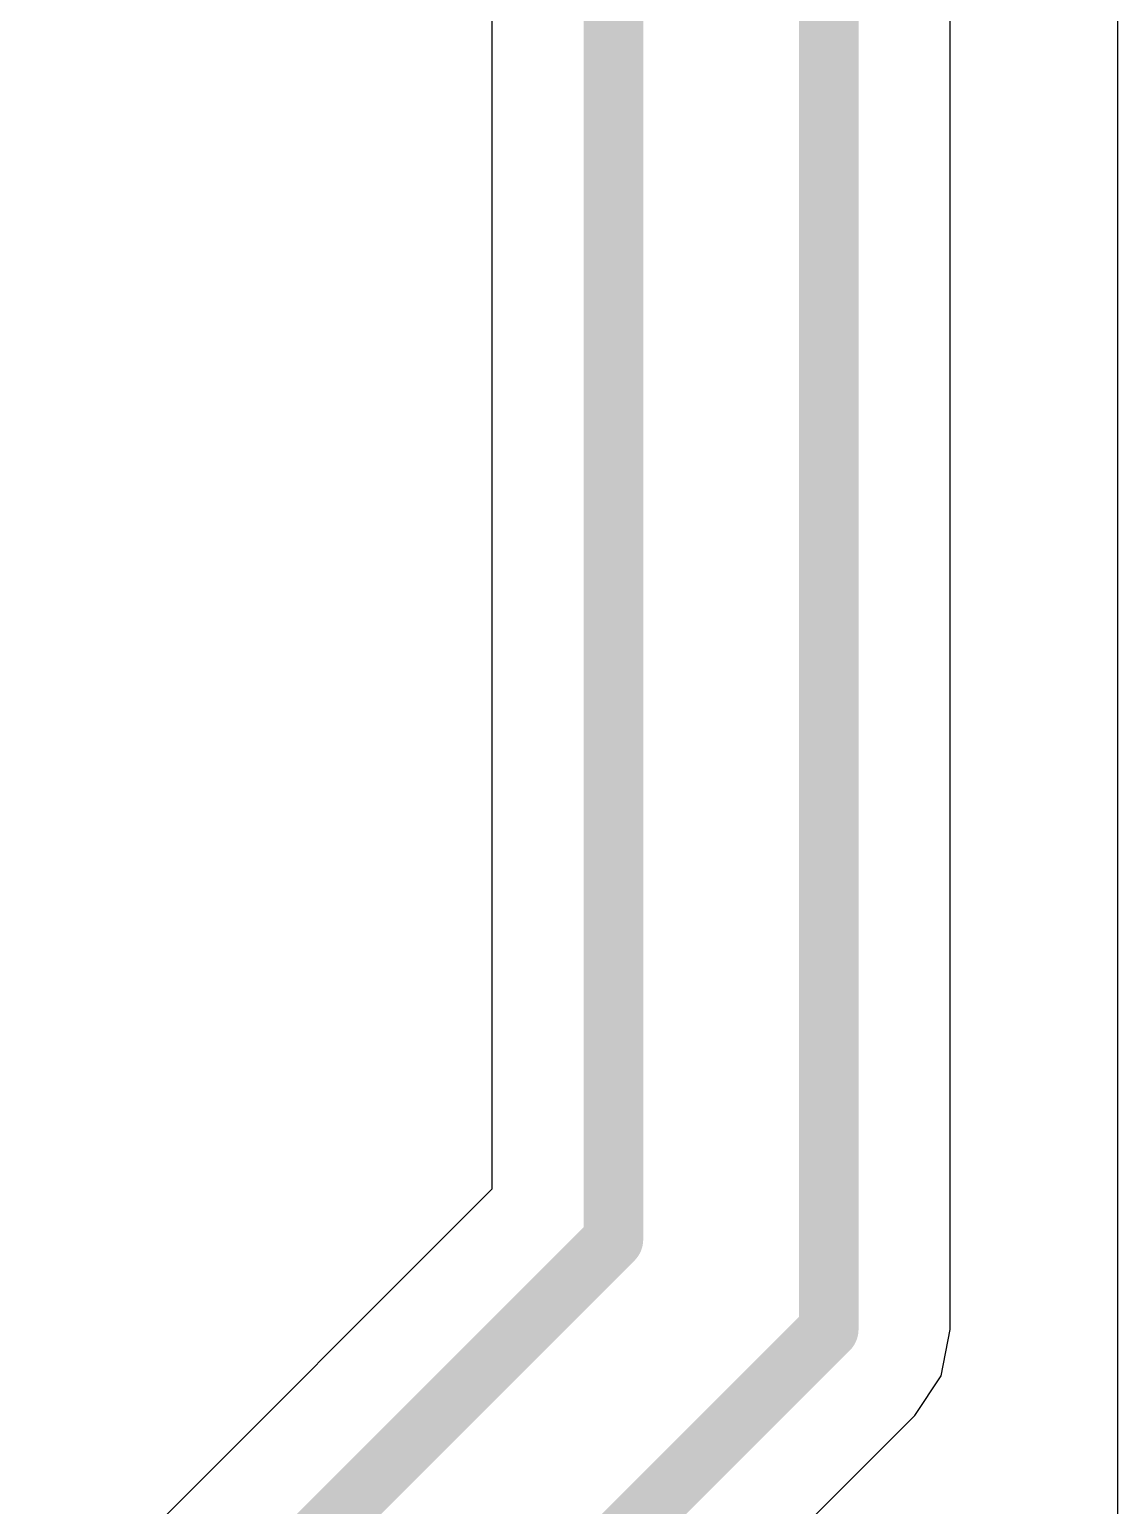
# Model space of a CAD drawing. Header units: inches. Extents: x 0 to 5379, y 0 to 5429.
# Drawn here: x 116.05 to 120.69, y 37.72 to 44 of the extents above; entities that cross this region are included whole.
import ezdxf

# ---------------------------------------------------------------- set-up
doc = ezdxf.new("R2010")
doc.units = ezdxf.units.IN
doc.layers.add('SIG 01', color=90, linetype='Continuous')

msp = doc.modelspace()

# ---------------------------------------------------------------- linework, layer by layer
at = {"layer": 'SIG 01'}
for p, q in [((119.9774, 38.4655), (119.9774, 87.7273)), ((120.6897, 87.5113), (120.6897, 35.4585)), ((118.0239, 58.0116), (118.0239, 39.0629)), ((118.0239, 39.0629), (116.054, 37.0929)), ((119.938, 38.2673), (119.9774, 38.4655)), ((119.9774, 38.4655), (119.9774, 38.4655)), ((119.8257, 38.0992), (119.938, 38.2673)), ((117.813, 36.0866), (119.8257, 38.0992)), ((119.8257, 38.0992), (119.8257, 38.0992))]:
    msp.add_line(p, q, dxfattribs=at)
for points in [[(119.4594, 38.4655, 0.254, 0.254, 0), (119.4594, 87.7273, 0.254, 0.254, 0)], [(118.5419, 38.8483, 0.254, 0.254, 0), (118.5419, 87.3472, 0.254, 0.254, 0)], [(116.4202, 36.7267, 0.254, 0.254, 0), (118.5419, 38.8483, 0.254, 0.254, 0)], [(117.132, 36.1381, 0.254, 0.254, 0), (119.4594, 38.4655, 0.254, 0.254, 0)]]:
    msp.add_lwpolyline(points, format="xyseb", dxfattribs=at)
for points in [[(118.4784, 38.8483, 0.127, 0.127, 1), (118.6054, 38.8483, 0.127, 0.127, 1)], [(118.4784, 38.8483, 0.127, 0.127, 1), (118.6054, 38.8483, 0.127, 0.127, 1)], [(119.3959, 38.4655, 0.127, 0.127, 1), (119.5229, 38.4655, 0.127, 0.127, 1)], [(119.3959, 38.4655, 0.127, 0.127, 1), (119.5229, 38.4655, 0.127, 0.127, 1)]]:
    msp.add_lwpolyline(points, format="xyseb", close=True, dxfattribs=at)

doc.saveas('drawing.dxf')
